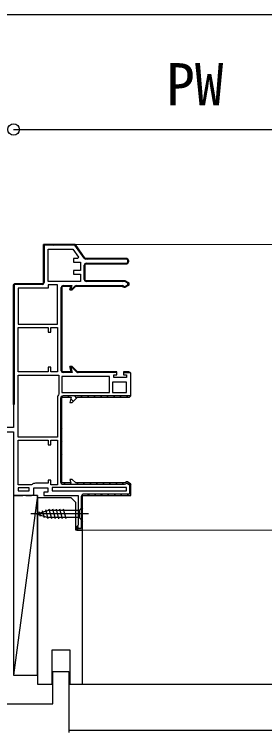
# Model space of a CAD drawing. Units: millimetres, scale not verified. Extents: x -1750 to 1750, y -2600 to 2589.
# Drawn here: x 688.8 to 797.5, y 1758.6 to 2070.6 of the extents above; entities that cross this region are included whole.
import ezdxf
from ezdxf.enums import TextEntityAlignment as Align

# ---------------------------------------------------------------- set-up
doc = ezdxf.new("R2010")
doc.units = ezdxf.units.MM
doc.header["$LTSCALE"] = 14
for name, color, linetype in [('0-3_YKK_11', 7, 'Continuous'), ('0-5_YKK_13', 4, 'Continuous'), ('0-7_YKK_D', 6, 'Continuous'), ('0-9_YSS_K', 3, 'Continuous')]:
    doc.layers.add(name, color=color, linetype=linetype)
doc.layers.add('0-4_YKK_12', color=1, linetype='Continuous', lineweight=18)
doc.styles.add('ＭＳ ゴシック', font='')
doc.styles.get('ＭＳ ゴシック').set_extended_font_data('MS Gothic')

msp = doc.modelspace()

# ---------------------------------------------------------------- linework, layer by layer
at = {"layer": '0-3_YKK_11'}
for p, q in [((701.44, 1969.22), (701.74, 1968.92)), ((702.87, 1970.62), (703.17, 1970.32)), ((705.69, 1970.62), (705.99, 1970.32)), ((708.52, 1970.62), (708.82, 1970.32)), ((711.35, 1970.62), (711.65, 1970.32)), ((714.18, 1970.62), (714.48, 1970.32)), ((701.44, 1966.39), (701.74, 1966.09)), ((716.49, 1968.31), (717.71, 1967.09)), ((701.44, 1963.56), (701.74, 1963.26)), ((737.24, 1964.32), (719.7, 1964.32)), ((719.94, 1962.52), (737.24, 1962.52)), ((720.18, 1964.62), (720.48, 1964.32)), ((722.28, 1962.52), (722.58, 1962.22)), ((723.01, 1964.62), (723.31, 1964.32)), ((725.11, 1962.52), (725.41, 1962.22)), ((725.84, 1964.62), (726.14, 1964.32)), ((727.94, 1962.52), (728.24, 1962.22)), ((728.66, 1964.62), (728.96, 1964.32)), ((730.76, 1962.52), (731.06, 1962.22)), ((731.49, 1964.62), (731.79, 1964.32)), ((733.59, 1962.52), (733.89, 1962.22)), ((734.32, 1964.62), (734.62, 1964.32)), ((736.42, 1962.52), (736.72, 1962.22)), ((737.15, 1964.62), (737.48, 1964.29)), ((738.11, 1963.67), (738.44, 1963.34)), ((701.44, 1960.74), (701.74, 1960.44)), ((719.14, 1955.42), (719.14, 1961.72)), ((719.14, 1960.01), (719.44, 1959.71)), ((719.55, 1962.42), (719.78, 1962.2)), ((701.44, 1957.91), (701.74, 1957.61)), ((719.14, 1957.18), (719.44, 1956.88)), ((688.78, 1953.6), (689.05, 1953.32)), ((691.58, 1953.62), (691.88, 1953.32)), ((694.41, 1953.62), (694.71, 1953.32)), ((697.24, 1953.62), (697.54, 1953.32)), ((700.07, 1953.62), (700.37, 1953.32)), ((701.44, 1955.08), (701.74, 1954.78)), ((721.39, 1954.92), (721.69, 1954.62)), ((724.22, 1954.92), (724.52, 1954.62)), ((727.05, 1954.92), (727.35, 1954.62)), ((729.88, 1954.92), (730.18, 1954.62)), ((732.71, 1954.92), (733.01, 1954.62)), ((735.54, 1954.92), (735.84, 1954.62)), ((709.14, 1915.82), (709.14, 1952.02)), ((709.14, 1950.21), (709.44, 1949.91)), ((709.49, 1952.68), (709.71, 1952.47)), ((712.18, 1952.82), (712.48, 1952.52)), ((713.11, 1951.89), (713.36, 1951.65)), ((713.68, 1951.32), (713.94, 1951.07)), ((715.17, 1952.66), (715.38, 1952.45)), ((715.65, 1952.82), (735.64, 1952.82)), ((717.84, 1952.82), (718.14, 1952.52)), ((720.67, 1952.82), (720.97, 1952.52)), ((723.49, 1952.82), (723.79, 1952.52)), ((726.32, 1952.82), (726.62, 1952.52)), ((729.15, 1952.82), (729.45, 1952.52)), ((731.98, 1952.82), (732.28, 1952.52)), ((734.81, 1952.82), (735.11, 1952.52)), ((737.58, 1952.87), (737.8, 1952.66)), ((709.14, 1947.38), (709.44, 1947.08)), ((709.14, 1944.55), (709.44, 1944.25)), ((709.14, 1941.72), (709.44, 1941.42)), ((709.14, 1938.89), (709.44, 1938.59)), ((709.14, 1936.06), (709.44, 1935.76)), ((709.14, 1933.24), (709.44, 1932.94)), ((709.14, 1930.41), (709.44, 1930.11)), ((709.14, 1927.58), (709.44, 1927.28)), ((709.14, 1924.75), (709.44, 1924.45)), ((709.14, 1921.92), (709.44, 1921.62)), ((709.14, 1919.09), (709.44, 1918.79)), ((709.14, 1916.27), (709.44, 1915.97)), ((713.44, 1917.62), (713.74, 1917.32)), ((710.08, 1915.32), (710.38, 1915.02)), ((712.91, 1915.32), (713.21, 1915.02)), ((718.57, 1915.32), (718.87, 1915.02)), ((721.4, 1915.32), (721.7, 1915.02)), ((724.22, 1915.32), (724.52, 1915.02)), ((727.05, 1915.32), (727.35, 1915.02)), ((729.88, 1915.32), (730.18, 1915.02)), ((732.71, 1915.32), (733.01, 1915.02)), ((736.28, 1915.02), (739.15, 1915.02)), ((738.37, 1915.32), (738.67, 1915.02)), ((739.44, 1905.32), (739.44, 1914.32)), ((708.84, 1903.82), (708.84, 1867.62)), ((709.34, 1904.75), (709.79, 1904.3)), ((739.36, 1904.92), (709.94, 1904.92)), ((712, 1904.92), (712.6, 1904.32)), ((713.3, 1903.61), (714.42, 1902.5)), ((714.83, 1904.92), (715.83, 1903.92)), ((717.65, 1904.92), (718.25, 1904.32)), ((720.48, 1904.92), (721.08, 1904.32)), ((723.31, 1904.92), (723.91, 1904.32)), ((726.14, 1904.92), (726.74, 1904.32)), ((728.97, 1904.92), (729.57, 1904.32)), ((731.8, 1904.92), (732.4, 1904.32)), ((734.62, 1904.92), (735.22, 1904.32)), ((737.45, 1904.92), (738.05, 1904.32)), ((708.84, 1902.42), (709.44, 1901.82)), ((708.84, 1899.6), (709.44, 1899)), ((708.84, 1896.77), (709.44, 1896.17)), ((708.84, 1893.94), (709.44, 1893.34)), ((708.84, 1891.11), (709.44, 1890.51)), ((708.84, 1888.28), (709.44, 1887.68)), ((708.84, 1885.45), (709.44, 1884.85)), ((708.84, 1882.62), (709.44, 1882.02)), ((708.84, 1879.8), (709.44, 1879.2)), ((708.84, 1876.97), (709.44, 1876.37)), ((708.84, 1874.14), (709.44, 1873.54)), ((708.84, 1871.31), (709.44, 1870.71)), ((708.84, 1868.48), (709.44, 1867.88)), ((709.94, 1866.52), (736.64, 1866.52)), ((710.2, 1867.12), (710.8, 1866.52)), ((713.03, 1867.12), (713.63, 1866.52)), ((715.86, 1867.12), (716.46, 1866.52)), ((718.68, 1867.12), (719.28, 1866.52)), ((721.51, 1867.12), (722.11, 1866.52)), ((724.34, 1867.12), (724.94, 1866.52)), ((727.17, 1867.12), (727.77, 1866.52)), ((730, 1867.12), (730.6, 1866.52)), ((732.83, 1867.12), (733.43, 1866.52)), ((735.65, 1867.12), (736.25, 1866.52)), ((738.36, 1867.25), (739.44, 1866.17)), ((738.84, 1863.94), (739.44, 1863.34)), ((718.21, 1861.94), (718.63, 1861.52)), ((720.76, 1862.22), (721.36, 1861.62)), ((723.58, 1862.22), (724.18, 1861.62)), ((726.41, 1862.22), (727.01, 1861.62)), ((729.24, 1862.22), (729.84, 1861.62)), ((732.07, 1862.22), (732.67, 1861.62)), ((734.9, 1862.22), (735.5, 1861.62)), ((737.73, 1862.22), (738.33, 1861.62)), ((717.84, 1859.48), (718.44, 1858.88)), ((717.84, 1856.65), (718.44, 1856.05)), ((717.84, 1853.83), (718.44, 1853.23)), ((717.84, 1851), (718.44, 1850.4)), ((715.94, 1847.24), (716.56, 1846.62)), ((717.84, 1848.17), (718.44, 1847.57))]:
    msp.add_line(p, q, dxfattribs=at)
for points in [[(737.24, 1964.62), (719.44, 1964.62), (715.24, 1970.62), (701.44, 1970.62), (701.44, 1953.62), (688.94, 1953.62), (688.44, 1953.12), (688.94, 1953.62), (701.44, 1953.62), (701.44, 1970.62), (715.24, 1970.62), (719.44, 1964.62)], [(703.44, 1954.52), (703.44, 1968.62), (714.2, 1968.62), (716.62, 1965.16), (716.34, 1964.62), (714.44, 1964.62), (714.44, 1962.92), (717.44, 1962.92), (717.44, 1959.42), (714.44, 1959.42), (714.44, 1957.72), (717.44, 1957.72), (717.44, 1954.52)], [(707.44, 1936.02), (707.44, 1953.12), (703.44, 1953.12), (703.44, 1951.62), (690.44, 1951.62), (690.44, 1936.02)], [(690.44, 1915.32), (690.44, 1934.62), (703.44, 1934.62), (703.44, 1932.62), (704.64, 1932.62), (704.64, 1934.62), (707.44, 1934.62), (707.44, 1915.32), (704.64, 1915.32), (704.64, 1917.32), (703.44, 1917.32), (703.44, 1915.32)], [(730.04, 1913.32), (709.44, 1913.32), (709.44, 1906.32), (730.04, 1906.32)], [(737.44, 1910.82), (731.44, 1910.82), (731.44, 1906.32), (737.44, 1906.32)], [(695.24, 1864.92), (690.44, 1864.92), (690.44, 1863.62), (695.24, 1863.62)], [(737.44, 1865.12), (705.24, 1865.12), (705.24, 1863.62), (737.44, 1863.62)]]:
    msp.add_lwpolyline(points, close=True, dxfattribs=at)
for points in [[(719.04, 1964.66), (715.08, 1970.32), (701.74, 1970.32), (701.74, 1954.12)], [(738.44, 1915.32), (736.24, 1915.32), (736.24, 1914.02), (737.44, 1914.02), (737.44, 1912.82), (732.04, 1912.82), (732.04, 1914.02), (733.24, 1914.02), (733.24, 1915.32), (716.24, 1915.32), (713.94, 1917.62), (712.88, 1917.62), (713.49, 1915.32), (709.44, 1915.32), (709.44, 1952.52), (713.28, 1952.52), (712.88, 1951.02), (713.94, 1951.02), (715.44, 1952.52), (735.64, 1952.52), (736.04, 1952.32), (736.44, 1952.12), (736.88, 1952.12), (738.44, 1953.02), (738.44, 1954.02), (736.88, 1954.92), (719.44, 1954.92), (719.44, 1962.22), (737.24, 1962.22)], [(737.24, 1962.22), (719.44, 1962.22), (719.44, 1954.92), (736.88, 1954.92), (738.44, 1954.02), (738.44, 1953.02), (736.88, 1952.12), (736.44, 1952.12), (736.04, 1952.32), (735.64, 1952.52), (715.44, 1952.52), (713.94, 1951.02), (712.88, 1951.02), (713.28, 1952.52), (709.44, 1952.52), (709.44, 1915.32), (713.49, 1915.32), (712.88, 1917.62), (713.94, 1917.62), (716.24, 1915.32), (732.74, 1915.32), (733.2, 1915.02), (716.45, 1915.02)], [(688.44, 1953.12), (688.44, 1891.12), (660.44, 1891.12), (660.44, 1888.62), (661.74, 1888.62), (662.22, 1888.97), (662.69, 1889.32), (688.44, 1889.32), (688.44, 1861.62), (692.51, 1861.62), (692.9, 1861.81), (693.37, 1861.81), (693.76, 1861.62), (696.24, 1861.62)], [(700.94, 1953.32), (688.74, 1953.32), (688.74, 1901.12), (688.44, 1901.12), (688.44, 1953.12)], [(736.28, 1952.5), (736.44, 1952.42), (736.8, 1952.42), (738.14, 1953.2), (738.14, 1953.85), (736.8, 1954.62), (719.94, 1954.62)], [(709.94, 1952.82), (713.67, 1952.82), (713.27, 1951.32), (713.81, 1951.32), (715.08, 1952.59)], [(715.88, 1915.26), (713.81, 1917.32), (713.27, 1917.32), (713.89, 1915.02), (709.94, 1915.02)], [(690.44, 1887.02), (690.44, 1913.92), (708.04, 1913.92), (708.04, 1905.62), (707.94, 1905.32)], [(738.44, 1915.32), (736.74, 1915.32), (736.28, 1915.02)], [(707.44, 1903.82), (707.44, 1887.02), (690.44, 1887.02)], [(697.24, 1862.62), (697.24, 1864.92), (703.24, 1864.92), (703.24, 1863.12), (701.64, 1863.12), (701.64, 1861.62), (716.44, 1861.62), (716.44, 1848.71), (716.19, 1848.42), (715.94, 1848.12), (715.94, 1846.62), (718.44, 1846.62), (718.44, 1861.62), (739.44, 1861.62), (739.44, 1866.62), (737.88, 1867.52), (737.44, 1867.52), (737.04, 1867.32), (736.64, 1867.12), (715.44, 1867.12), (713.94, 1868.62), (712.88, 1868.62), (713.28, 1867.12), (709.44, 1867.12), (709.44, 1904.32), (713.49, 1904.32), (712.88, 1902.02), (713.94, 1902.02), (716.24, 1904.32), (738.44, 1904.32)], [(709.44, 1867.12), (709.44, 1904.32), (713.49, 1904.32), (712.88, 1902.02), (713.94, 1902.02), (716.24, 1904.32), (738.44, 1904.32)], [(690.44, 1866.32), (690.44, 1885.62), (703.44, 1885.62), (703.44, 1883.62), (704.64, 1883.62), (704.64, 1885.62), (707.44, 1885.62), (707.44, 1866.32), (704.64, 1866.32), (704.64, 1868.32), (703.44, 1868.32), (703.44, 1866.92), (697.94, 1866.92)], [(696.44, 1866.42), (696.14, 1866.32), (690.44, 1866.32)], [(717.84, 1861.12), (717.84, 1847.22), (716.54, 1847.22), (716.54, 1848.12), (715.94, 1848.12), (715.94, 1846.62), (718.44, 1846.62), (718.44, 1861.62), (739.44, 1861.62), (739.44, 1866.62), (737.88, 1867.52), (737.44, 1867.52), (737.04, 1867.32), (736.64, 1867.12), (715.44, 1867.12), (713.94, 1868.62), (712.88, 1868.62), (713.28, 1867.12), (709.44, 1867.12)], [(737.49, 1866.92), (737.72, 1866.92), (738.84, 1866.28), (738.84, 1862.22), (718.94, 1862.22)]]:
    msp.add_lwpolyline(points, dxfattribs=at)
for centre, radius, start, end in [((719.7, 1965.12), 0.8, 214.9921, 270), ((719.94, 1961.72), 0.8, 90, 180), ((737.24, 1963.42), 1.2, 270, 90), ((737.24, 1963.42), 1.2, 270, 90), ((737.24, 1963.42), 0.9, 270, 90), ((700.94, 1954.12), 0.8, 270, 360), ((719.94, 1955.42), 0.8, 180, 270), ((709.94, 1952.02), 0.8, 90, 180), ((715.65, 1952.02), 0.8, 90, 135), ((735.64, 1952.02), 0.8, 36.8699, 90), ((709.94, 1915.82), 0.8, 180, 270), ((716.45, 1915.82), 0.8, 225, 270), ((738.44, 1914.32), 1, 0, 90), ((738.44, 1914.32), 1, 44.427, 90), ((709.94, 1903.82), 2.5, 143.1301, 180), ((709.94, 1903.82), 1.1, 90, 180), ((738.44, 1905.32), 1, 270, 360), ((738.44, 1905.32), 1, 270, 336.4218), ((697.94, 1864.42), 2.5, 90, 126.8699), ((709.94, 1867.62), 1.1, 180, 270), ((736.64, 1867.62), 1.1, 270, 320.4788), ((696.24, 1862.62), 1, 270, 360), ((718.94, 1861.12), 1.1, 90, 180)]:
    msp.add_arc(centre, radius, start, end, dxfattribs=at)
at = {"layer": '0-4_YKK_12', "color": 2}
for p, q in [((714.98, 1970.62), (858.94, 1970.62)), ((717.94, 1846.62), (842.94, 1846.62))]:
    msp.add_line(p, q, dxfattribs=at)
at = {"layer": '0-5_YKK_13'}
for p, q in [((720.94, 1853.62), (695.94, 1853.62)), ((698.44, 1853.62), (703.35, 1855.17)), ((698.44, 1853.62), (703.35, 1855.17)), ((698.44, 1853.62), (703.35, 1852.07)), ((700.14, 1852.51), (699.59, 1854.56)), ((701.83, 1851.98), (701.02, 1855.01)), ((703.51, 1851.52), (702.45, 1855.46)), ((716.89, 1855.17), (703.35, 1855.17)), ((705.06, 1851.52), (703.93, 1855.72)), ((706.61, 1851.52), (705.49, 1855.72)), ((708.16, 1851.52), (707.04, 1855.72)), ((709.72, 1851.52), (708.59, 1855.72)), ((711.27, 1851.52), (710.14, 1855.72)), ((716.89, 1852.07), (703.35, 1852.07)), ((718.44, 1850.52), (716.89, 1852.07))]:
    msp.add_line(p, q, dxfattribs=at)
msp.add_lwpolyline([(718.44, 1850.52), (718.44, 1856.72), (716.89, 1855.17), (716.89, 1852.07)], dxfattribs=at)
at = {"layer": '0-7_YKK_D'}
for p, q in [((680.44, 2070.62), (880.44, 2070.62)), ((688.44, 2020.62), (872.44, 2020.62)), ((688.44, 2020.62), (698.44, 2020.62))]:
    msp.add_line(p, q, dxfattribs=at)
msp.add_circle((688.44, 2020.62), 2.5, dxfattribs=at)
msp.add_circle((688.44, 2020.62), 2.5, dxfattribs=at)
at = {"layer": '0-9_YSS_K'}
for p, q in [((698.84, 1861.62), (688.44, 1783.62)), ((718.44, 1779.62), (842.44, 1779.62)), ((712.44, 1759.62), (848.44, 1759.62))]:
    msp.add_line(p, q, dxfattribs=at)
for points in [[(688.44, 1783.62), (698.84, 1783.62), (698.84, 1861.62), (688.44, 1861.62)], [(698.84, 1860.62), (698.84, 1779.62), (705.14, 1779.62), (705.14, 1794.62), (712.84, 1794.62), (712.84, 1779.62), (718.44, 1779.62), (718.44, 1846.62), (715.44, 1846.62), (715.44, 1858.62), (713.44, 1860.62)]]:
    msp.add_lwpolyline(points, close=True, dxfattribs=at)
msp.add_lwpolyline([(642.44, 1758.62), (642.44, 1771.12), (705.44, 1771.12), (705.44, 1785.12), (712.44, 1785.12), (712.44, 1758.62)], dxfattribs=at)

# ---------------------------------------------------------------- texts
at = {"layer": '0-7_YKK_D', "style": 'ＭＳ ゴシック'}
msp.add_text('PW', height=18.33, dxfattribs=at).set_placement((754.73, 2025.62), align=Align.BOTTOM_LEFT)

doc.saveas('drawing.dxf')
